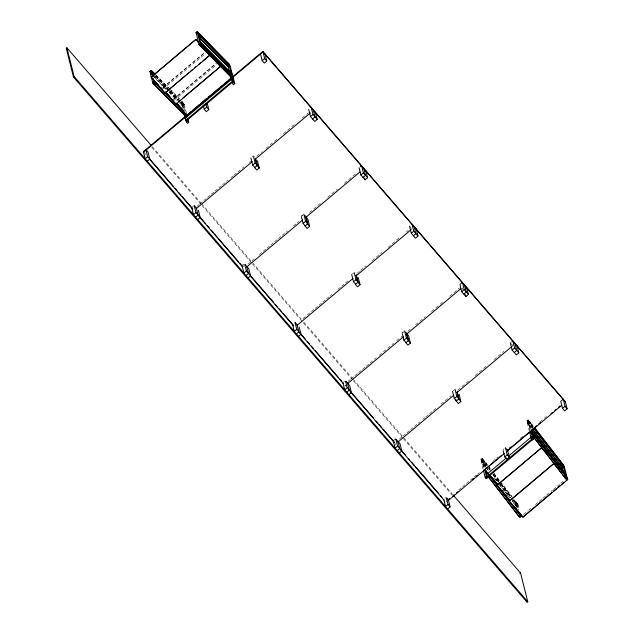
<?xml version="1.0" encoding="UTF-8"?>
<svg xmlns="http://www.w3.org/2000/svg" width="634" height="634" viewBox="0 0 634 634"><rect width="100%" height="100%" fill="white"/><g stroke="black" fill="none" stroke-linecap="round" stroke-linejoin="round"><path stroke-width="0.48" stroke-dasharray="3.17 2.38" d="M162.922 87.46L206.232 51.124M162.993 87.754L204.814 52.677M163.057 89.101L205.622 53.399M173.272 99.253L217.335 62.29M173.351 99.546L215.917 63.844M174.152 100.267L216.725 64.565M182.021 101.686C178.97 103.73 182.671 100.521 183.218 103.231L185.104 110.728M180.579 102.288L180.912 102.66L182.156 101.614L184.225 104.325L186.388 112.876M180.777 102.732L182.156 101.836M180.912 102.882L182.307 101.995M182.917 108.026L181.205 103.215L182.505 102.019M181.356 103.39L182.6 102.343M181.498 103.564L182.846 102.423M181.625 103.73L182.869 102.684M181.736 103.881L182.98 102.835M181.831 104.016L183.171 102.827M181.903 104.127L183.147 103.08L181.974 104.277M183.733 108.295L182.22 104.253L183.464 103.215M182.489 104.61L183.733 103.564M182.703 104.919L183.947 103.873M180.199 103.35L182.291 105.45L183.535 104.404L184.082 105.181L182.838 106.227L177.956 101.313M182.869 105.173L184.114 104.135M182.98 105.371L184.225 104.325M183.028 105.482L184.272 104.436M192.308 207.025L193.552 205.979M252.134 156.852L253.378 155.805L254.955 157.628M196.912 206.304L199.187 204.402M199.948 203.768L202.975 201.224M203.736 200.582L206.771 198.046M207.524 197.404L210.559 194.86M211.32 194.226L214.347 191.682M215.108 191.048L218.136 188.504M218.896 187.87L221.932 185.326M222.685 184.692L225.72 182.148M226.481 181.514L227.994 180.238M231.022 177.694L233.296 175.792M234.057 175.158L237.092 172.614M237.845 171.972L243.908 166.893M249.217 162.439L250.731 161.171M256.794 156.083L262.104 151.629M265.892 148.451L278.017 138.283M283.327 133.829L295.452 123.662M302.275 117.94L308.338 112.852M242.719 265.392L243.963 264.346M248.084 264.037L251.112 261.493M251.872 260.859L254.908 258.315M259.449 254.503L262.484 251.96M263.245 251.326L266.272 248.782M267.033 248.14L270.068 245.604M270.821 244.962L273.856 242.418M274.609 241.784L277.644 239.24M278.405 238.606L281.433 236.062M282.193 235.428L285.221 232.884M285.982 232.25L287.495 230.974M293.566 225.894L296.593 223.35M297.354 222.716L298.868 221.44M309.479 212.541L322.365 201.731M327.675 197.285L337.526 189.019M344.349 183.297L355.722 173.756M352.33 274.102L353.574 273.056M303.044 318.585L314.409 309.051M315.169 308.417L318.197 305.873M318.957 305.239L321.993 302.695M322.746 302.061L325.781 299.517M326.542 298.883L329.569 296.34M330.33 295.698L331.844 294.43M337.906 289.342L340.941 286.798M341.694 286.164L344.73 283.62M345.49 282.986L348.518 280.442M356.855 273.452L359.89 270.908M360.651 270.274L363.678 267.73M364.439 267.088L365.953 265.82M372.015 260.733L381.874 252.467M387.937 247.387L400.062 237.211M406.125 232.123L408.399 230.221M343.533 382.128L344.785 381.082M348.145 381.406L350.42 379.497M351.173 378.863L354.208 376.319M354.969 375.685L357.996 373.141M358.757 372.507L361.784 369.963M362.545 369.329L365.58 366.785M366.333 366.143L369.368 363.607M370.129 362.965L376.192 357.885M379.219 355.341L393.627 343.256M396.654 340.72L401.964 336.266M408.027 331.178L410.301 329.276M415.603 324.822L425.462 316.556M431.524 311.468L443.649 301.301M449.712 296.213L459.571 287.947M453.151 390.837L454.396 389.791M510.949 342.352L512.193 341.314M399.309 439.132L402.344 436.588M403.105 435.954L406.132 433.41M406.893 432.776L409.921 430.232M410.681 429.598L413.717 427.054M414.47 426.42L417.505 423.877M418.258 423.243L419.779 421.967M422.807 419.423L425.081 417.521M425.842 416.887L428.877 414.343M429.63 413.701L432.665 411.165M433.418 410.523L436.454 407.979M441.002 404.167L450.853 395.901M457.677 390.179L469.802 380.012M475.112 375.558L487.998 364.748M494.06 359.668L503.911 351.402M511.892 345.76L514.158 343.858M483.092 469.033L480.738 459.658L482.038 458.548L487.792 465.419M529.382 431.342L526.791 421.031L528.217 420.001L533.242 426.016M480.738 459.658L482.165 458.628M526.791 421.031L528.217 420.001M480.921 459.674L482.339 458.778M526.973 421.047L528.399 420.152M481.095 459.824L482.569 459M527.155 421.198L528.629 420.374M481.325 460.046L482.846 459.278M527.385 421.42L528.899 420.651M483.156 459.61L481.792 460.878L483.671 468.375M529.961 430.692L527.845 422.252L529.208 420.976M487.292 465.023C483.861 456.805 478.718 460.847 486.048 466.061M527.845 422.252L529.168 421.206L533.345 426.389M481.943 460.95L483.187 459.904M527.845 422.22L529.247 421.277M482.046 461.037L483.48 459.975M527.995 422.315L529.533 421.348M485.803 467.052L481.602 461.623L483.409 460.118M531.252 427.649L527.654 422.989L529.461 421.491M482.292 461.298L483.536 460.26M528.098 422.41L529.596 421.634M482.434 461.457L483.821 460.371M528.352 422.672L529.873 421.737M481.602 461.623L482.046 461.996L483.298 460.95L488.093 467.163M527.654 422.989L528.106 423.369L529.35 422.323L532.948 426.983M482.585 461.631L483.829 460.585M528.494 422.83L529.881 421.959M482.736 461.806L483.98 460.759M532.703 428.212L528.788 423.179L530.032 422.133M485.945 465.689L482.918 461.821L484.162 460.775M532.6 427.839L528.978 423.187L530.222 422.149M482.878 461.98L484.122 460.934M528.93 423.354L530.175 422.307M483.037 462.186L484.281 461.14M529.089 423.56L530.333 422.513M483.251 462.226L484.495 461.18M529.303 423.599L530.547 422.553M483.528 462.582L484.772 461.536M529.588 423.956L530.832 422.91M444.981 498.332L446.225 497.286M502.936 449.72L504.181 448.682M458.818 489.868L461.845 487.332M462.606 486.69L465.641 484.146M466.394 483.512L469.429 480.968M470.19 480.334L473.218 477.79M473.978 477.156L477.006 474.612M477.767 473.978L479.28 472.702M492.927 461.259L495.962 458.723M496.715 458.081L498.229 456.813M508.848 447.913L510.362 446.637M520.213 438.371L523.248 435.835M539.922 421.848L548.259 414.85M447.699 500.242L445.837 501.811L445.987 502.405M516.567 507.414L514.943 503.285L516.187 502.239L512.573 497.587M515.085 503.475L516.187 502.239M515.212 503.642L516.33 502.429M515.331 503.8L516.734 502.699L514.317 499.592M515.442 503.951L516.456 502.596M515.537 504.093L516.686 502.913M517.392 507.731L515.688 504.006L516.734 502.699M515.624 504.22L516.781 503.047M515.767 504.442L516.932 502.96M515.814 504.537L516.869 503.182M515.878 504.672L517.13 503.222M515.886 504.719L517.098 503.562M516.242 504.759L517.312 503.475M516.393 504.973L517.487 503.713M516.536 505.179L517.637 503.935M516.647 505.361L517.78 504.133M516.75 505.52L517.891 504.315M516.829 505.663L517.994 504.482M518.129 504.735L516.94 505.94L518.073 504.616M516.377 506.653L517.621 505.607L518.065 505.98L516.821 507.026L512.177 501.217M523.47 514.578L527.948 510.814M528.693 510.188L530.935 508.309M535.413 504.553L538.401 502.049M539.154 501.423L542.141 498.918M542.886 498.292L545.874 495.78M546.619 495.154L552.594 490.145M553.339 489.519L556.327 487.015M557.072 486.389L560.06 483.885M560.813 483.259L565.29 479.494M528.098 419.922L530.159 428.425M482.038 458.548L484.336 467.987M529.168 421.206L530.967 428.711M483.116 459.84L484.915 467.337M529.35 422.323L528.899 421.951L533.099 427.379M483.298 460.95L482.846 460.577L486.444 465.237M155.631 76.342L169.587 90.377M170.284 91.074L180.745 101.598M181.443 102.304L183.535 104.404M155.481 76.413L169.436 90.448M170.134 91.145L178.503 99.57M181.292 102.375L184.082 105.181M153.69 76.682L166.251 89.315M169.04 92.12L177.409 100.537M152.144 75.351L166.092 89.386M168.89 92.192L177.258 100.608M156.392 75.414L168.826 88.023M169.516 88.728L179.874 99.229M155.679 74.963L170.158 89.648M170.847 90.345L179.121 98.738M155.409 75.708L167.828 88.308M170.594 91.106L178.875 99.506M154.458 75.763L168.961 90.472M169.65 91.169L178.63 100.275M154.427 76.001L168.913 90.694M169.603 91.391L178.566 100.481M527.654 421.697L528.978 423.187M481.602 460.324L482.918 461.821M181.372 102.058L183.091 104.269L184.771 110.918M410.032 226.75L411.609 228.581M510.853 343.485L512.431 345.308M152.311 146.692L200.851 202.896M201.501 203.649L301.166 319.045M303.757 322.04L352.298 378.244M352.948 378.997L452.613 494.393M151.692 147.215L201.525 204.917M202.175 205.67L252.007 263.364M252.657 264.116L352.972 380.265M353.621 381.018L402.804 437.967M403.454 438.712L451.994 494.916M241.728 264.243L244.296 267.215M144.021 152.366L145.963 154.609M346.592 386.898L345.015 385.076L345.467 386.875M180.912 102.66L182.22 104.253M532.972 427.118L527.94 421.071L530.293 430.494M488.394 466.196L490.803 469.303M493.823 473.186L499.846 480.952M500.456 481.729L511.907 496.485M487.895 465.792L490.304 468.898M493.91 473.55L499.933 481.301M500.535 482.078L511.971 496.81M486.318 464.968L481.888 459.698L484.004 468.185M488.727 468.066L489.931 469.62M493.545 474.28L500.773 483.591M501.375 484.368L511.02 496.787M513.429 499.885L516.94 504.577L517.938 508.397M493.181 475.009L499.814 483.552M500.416 484.328L511.868 499.085M512.47 499.861L515.688 504.006M492.666 474.597L510.727 497.856M511.329 498.633L514.943 503.285M528.106 423.369L531.704 428.029M488.687 467.94L490.486 470.269M493.49 474.153L500.678 483.465M501.28 484.241L510.869 496.668M513.271 499.774L518.065 505.98M488.846 468.336L490.042 469.889M493.64 474.549L500.234 483.092M500.836 483.869L511.028 497.064M513.421 500.171L517.621 505.607M482.046 461.996L485.644 466.656M486.246 467.432L488.648 470.539M494.639 478.298L498.237 482.957M498.839 483.734L509.625 497.714M512.026 500.812L516.821 507.026M486.397 467.829L488.798 470.935M494.789 478.702L496.588 481.032M499.584 484.907L504.387 491.12M504.981 491.897L506.78 494.227M507.382 495.003L509.181 497.333M182.291 105.45L182.838 106.227M518.184 504.894L519.539 510.275M517.13 503.673L518.707 509.958M462.241 287.844L462.693 289.635M395.426 443.443L395.878 445.234"/><path stroke-width="0.95" d="M154.458 80.653L155.14 83.339L153.896 84.385L152.842 83.165L149.901 71.396L150.646 71.911M155.013 74.02L151.146 70.35L152.739 76.746M195.954 32.817L197.222 31.7L197.943 32.239L229.785 64.937L234.794 83.625L233.55 84.671L232.504 83.45L233.748 82.404L229.04 64.208L198.252 32.968L201.192 44.713L232.567 76.215L200.621 43.865L201.168 44.642L199.948 45.759L198.894 44.538L196.168 32.825M197.222 31.7L200.138 43.5L201.192 44.713M151.019 145.194L66.887 47.78L66.261 48.303L73.473 77.007L527.155 602.3L527.781 601.777L520.569 573.073L453.262 495.146M73.473 77.007L74.091 76.484L66.887 47.78M149.901 71.396L151.169 70.326M149.909 71.507L151.272 70.358M195.969 32.881L197.332 31.732M150.115 71.452L151.36 70.414M150.218 71.531L151.463 70.493M151.542 73.076L152.786 72.03L154.989 74.257M151.669 73.203L152.921 72.165M202.222 46.876L209.68 55.515L164.864 93.095L151.122 76.968L195.93 39.387L198.418 42.264M151.201 77.269L195.93 39.387M152.842 83.165L154.086 82.127L153.182 78.537M198.894 44.538L200.138 43.5M184.954 75.882L164.864 93.095M186.451 74.63L188.694 72.751M190.184 71.499L192.427 69.621M194.662 67.743L196.16 66.491M198.402 64.613L200.637 62.726M202.88 60.848L209.6 55.213M178.828 101.408L180.325 100.148M182.56 98.27L219.903 66.95M220.648 66.324L175.919 104.206L165.355 91.978M226.687 63.955L227.931 62.909M227.115 64.414L228.359 63.368M227.265 64.589L228.509 63.543M227.677 65.104L228.922 64.058M191.024 111.655L143.379 151.613L145.178 158.793L147.667 156.701L145.868 149.529L147.968 151.962L149.767 159.134L147.278 161.218M192.165 110.688L199.338 104.673M200.384 103.802L206.906 98.333M208.42 97.065L210.686 95.163M212.2 93.887L219.055 88.142M220.513 86.913L222.788 85.011M224.285 83.751L226.568 81.841M228.018 80.621L230.348 78.664M232.615 76.762L262.864 51.394L565.322 401.584L567.129 408.764L564.64 410.848L562.54 408.415L560.733 401.243M231.822 77.792L187.014 115.372L176.458 103.144M143.53 152.215L185.12 117.322M186.634 116.054L263.015 51.988L565.473 402.186M232.416 78.584L233.478 81.326L186.174 120.999L185.12 118.257L232.416 78.584L232.94 79.195M185.651 120.389L232.947 80.716M187.799 118.503L188.742 122.251L187.498 123.297L186.451 122.077L187.696 121.031L187.22 119.16M207.239 103.334L208.816 109.611L206.327 111.695L204.227 109.262L206.716 107.178L205.812 103.588M264.964 53.827L266.771 60.999L264.283 63.091L262.183 60.658L264.671 58.566L262.864 51.394M196.207 208.673L252.166 161.733M255.193 159.197L310.406 112.892M194.178 205.464L195.977 212.636L193.489 214.728L191.682 207.548M254.789 167.503L252.689 165.07L255.177 162.978L253.6 156.701M315.375 112.186L317.182 119.366L314.694 121.451L310.494 116.593L312.982 114.5L311.175 107.328M195.589 217.153L198.077 215.069L196.278 207.889L194.701 206.066M255.478 158.238L257.277 165.411L254.63 167.63L256.73 170.063L259.227 167.978L257.42 160.798M312.594 119.018L315.082 116.933L313.275 109.761M197.689 219.586L200.178 217.502L198.379 210.322M301.293 216.257L302.545 215.219M360.342 166.734L361.586 165.688L363.393 172.868L367.593 177.734L365.097 179.818L360.897 174.952L359.098 167.78M246.618 267.041L302.577 220.101M305.604 217.565L360.057 171.893M244.811 264.727L246.388 271.003L243.9 273.088L242.093 265.915M305.2 225.87L303.1 223.437L305.588 221.345L303.789 214.173M360.897 174.952L363.393 172.868M246 275.521L248.488 273.436L246.681 266.256M304.835 215.386L305.889 216.606L307.688 223.778L305.041 225.997L307.141 228.43L309.63 226.338L307.831 219.166L306.785 217.953M362.997 177.385L365.493 175.301L363.686 168.121M248.1 277.954L250.588 275.869L248.782 268.689L247.212 266.866M297.021 325.408L352.987 278.469M356.015 275.933L411.22 229.627M294.992 322.191L296.799 329.371L294.311 331.455L292.504 324.283M355.611 284.23L353.51 281.805L355.999 279.713L354.192 272.541M416.197 228.922L417.996 236.094L415.508 238.186L411.308 233.32L413.796 231.236L411.997 224.056M296.411 333.888L298.899 331.796L297.092 324.624L295.515 322.801M356.292 274.966L358.099 282.146L355.452 284.365L357.552 286.798L360.041 284.706L358.242 277.534M413.408 235.753L415.896 233.669L414.097 226.489M298.511 336.321L300.999 334.229L299.193 327.057M402.114 332.993L403.359 331.947M460.538 283.992L462.408 282.423L464.207 289.595L468.407 294.461L465.919 296.553L461.718 291.688L459.919 284.507M347.432 383.776L403.398 336.836M406.426 334.292L460.878 288.628M345.633 381.454L347.21 387.731L344.714 389.823L342.915 382.643M406.022 342.598L403.921 340.165L406.41 338.081L404.603 330.9M461.718 291.688L464.207 289.595M346.814 392.256L349.31 390.164L347.503 382.991M405.657 332.121L406.703 333.333L408.51 340.513L405.863 342.732L407.963 345.158L410.452 343.073L408.653 335.901L407.599 334.681M463.819 294.121L466.307 292.028L464.508 284.856M348.914 394.689L351.41 392.597L349.603 385.424M394.57 439.964L395.814 438.926L397.613 446.098L405.768 455.418M397.843 442.136L453.809 395.196M456.837 392.66L512.042 346.354M397.613 446.098L395.125 448.19L393.326 441.01M456.425 400.965L454.324 398.532L456.821 396.448L455.014 389.268M517.019 345.657L518.818 352.829L516.33 354.913L512.129 350.055L514.618 347.963L512.819 340.791M397.225 450.615L399.713 448.531L397.914 441.359M459.064 394.261L460.863 401.441L458.374 403.525L456.274 401.092L458.921 398.873L457.114 391.701M514.229 352.488L516.718 350.396L514.919 343.224M399.325 453.048L401.813 450.964L400.014 443.784L396.337 439.528M561.359 400.72L563.222 399.158L565.029 406.331L567.129 408.764M448.103 499.909L449.617 498.641M452.644 496.097L454.15 494.829M456.425 492.927L457.938 491.659M472.306 479.605L473.82 478.337M476.086 476.435L477.6 475.167M531.292 430.129L532.806 428.861M535.072 426.959L536.586 425.691M538.852 423.789L540.366 422.521M550.954 413.637L552.468 412.369M554.734 410.467L556.248 409.199M558.522 407.297L560.028 406.029M489.21 465.792L484.725 469.548L488.457 473.867M490.7 464.54L493.688 462.035M495.186 460.783L497.421 458.897M498.918 457.645L501.161 455.767M507.882 450.132L529.541 431.968M448.254 500.503L504.22 453.564M507.24 451.028L561.692 405.356M446.447 498.189L448.024 504.466L445.536 506.55L443.737 499.378M506.471 448.848L507.525 450.069L509.324 457.241L506.835 459.333L504.735 456.9L507.224 454.808L505.425 447.636M562.54 408.415L565.029 406.331M486.207 474.842L506.479 457.843M508.73 455.949L532.75 435.804L533.281 436.414L533.812 438.538L486.516 478.21L485.993 477.6M447.636 508.983L450.124 506.899L448.325 499.719L446.748 497.896M485.62 470.143L487.506 477.64L486.262 478.686L485.208 477.473L486.452 476.427L484.804 469.865M531.443 430.581L533.559 439.013L532.314 440.059L531.268 438.839L532.512 437.801L530.864 431.239M486.738 476.974L533.289 437.935L533.812 438.538M497.024 485.47L541.761 447.588L496.945 485.169L510.069 500.575M509.26 501.32L553.997 463.438L509.189 501.019L522.931 517.146L567.739 479.566L566.424 477.822M560.995 464.659L562.239 463.613L534.549 427.942M561.138 464.849L562.239 463.613M561.264 465.015L562.382 463.803M561.383 465.174L562.509 463.969M561.819 465.816L563 464.667L562.627 464.128M561.867 465.903L563 464.667M532.449 429.202L562.429 468.019L563.674 466.981L564.117 467.353L534.145 428.536M564.331 475.587L565.576 474.549L566.019 474.921L531.847 430.668M488.228 476.713L518.802 516.314L520.046 515.268L520.49 515.64L510.299 502.445M532.481 435.756L564.854 477.679L566.099 476.641L566.55 477.014L531.332 431.611L566.099 476.641M519.389 512.644L520.062 515.339L518.818 516.377L519.864 517.598L521.116 516.551L520.435 513.865M563.111 464.865L566.114 476.713L564.87 477.751L565.924 478.971L567.168 477.925L564.046 465.847L535.048 428.346M522.931 517.146L551.984 492.42M553.474 491.168L556.462 488.656M557.952 487.403L560.194 485.525M561.692 484.273L563.927 482.395M566.17 480.517L567.668 479.264M519.951 573.596L520.569 573.073M530.087 432.65L530.531 433.03M562.429 468.019L562.873 468.399L532.901 429.583M564.854 477.679L565.298 478.06L555.107 464.865M518.802 516.314L519.246 516.686M152.786 72.03L152.192 71.594L153.333 76.167M199.742 38.056L228.343 66.824M199.591 38.127L228.89 67.6M208.451 54.033L199.377 44.911L231.315 77.261L209.846 55.435M154.236 74.939L152.144 72.831L154.086 75.01M154.593 81.176L158.08 84.679M160.87 87.492L162.264 88.895M165.751 92.398L169.936 96.614M176.918 103.627L179.01 105.735M180.405 107.138L183.892 110.641M174.802 102.843L154.569 82.491L186.507 114.841L176.197 104.245M154.046 82.919L155.441 84.322M198.418 35.282L200.487 37.374M264.671 58.566L266.771 60.999M312.982 114.5L317.182 119.366M413.796 231.236L417.996 236.094M514.618 347.963L518.818 352.829M223.747 68.44L231.204 77.071M215.758 60.872L220.727 66.625M233.748 82.404L234.794 83.625M196.009 39.688L198.497 42.565M536.99 440.598L538.86 442.754M541.832 447.889L546.801 453.643M532.512 437.801L533.559 439.013M566.114 476.713L567.168 477.925M554.068 463.739L559.663 470.214M566.495 478.123L567.739 479.566M255.177 162.978L257.277 165.411M305.588 221.345L307.688 223.778M355.999 279.713L358.099 282.146M406.41 338.081L408.51 340.513M456.821 396.448L458.921 398.873M507.224 454.808L509.324 457.241M206.716 107.178L208.816 109.611M259.227 167.978L257.127 165.545L255.55 159.269M309.63 226.338L307.53 223.913L305.953 217.628M357.941 282.273L360.041 284.706M410.452 343.073L408.351 340.64L406.774 334.364M458.762 399.008L460.863 401.441M177.354 103.968L183.836 111.481M185.659 113.597L186.943 115.071M166.251 92.802L172.733 100.315M151.122 76.968L162.233 89.838M154.086 82.127L155.14 83.339M187.696 121.031L188.742 122.251M185.12 118.257L185.643 118.867M489.622 475.009L494.243 480.358M495.526 481.832L496.802 483.314M489.702 475.302L497.777 484.653M499.505 488.132L506.542 496.279M510.425 502.461L511.741 503.982M512.914 505.338L518.778 512.129M520.054 513.603L522.852 516.845M486.452 476.427L487.506 477.64M520.062 515.339L521.116 516.551M245.112 264.433L246.158 265.654M345.926 381.169L349.08 384.814M147.667 156.701L173.106 186.031M175.047 188.282L176.981 190.525M178.923 192.768L180.856 195.01M182.156 196.508L192.49 208.483M195.977 212.636L205.416 223.445M207.358 225.696L209.299 227.939M211.233 230.182L213.175 232.432M214.466 233.922L217.05 236.918M218.342 238.416L238.376 261.612M239.668 263.11L240.968 264.608M246.388 271.003L273.278 302.022M275.219 304.265L277.153 306.507M279.095 308.75L281.678 311.746M282.97 313.244L293.312 325.218M296.799 329.371L305.588 339.436M307.53 341.678L309.471 343.921M311.405 346.164L313.347 348.415M315.288 350.657L338.548 377.595M339.848 379.092L341.781 381.335M347.21 387.731L373.45 418.004M376.033 420.992L377.975 423.243M379.267 424.74L381.85 427.728M383.142 429.226L394.134 441.946M408.351 458.406L409.643 459.904M411.585 462.154L414.168 465.142M415.46 466.64L438.728 493.577M440.662 495.82L441.953 497.318M448.024 504.466L450.124 506.899M149.347 158.944L192.641 209.085M199.108 216.566L242.41 266.7M250.161 275.679L293.463 325.813M299.922 333.294L343.224 383.427M350.982 392.406L394.285 442.548M400.743 450.029L444.046 500.163M74.091 76.484L527.781 601.777M533.701 428.156L563.674 466.981M531.403 430.296L565.576 474.549M532.932 436.137L541.919 447.778M543.124 449.332L553.91 463.311M495.986 482.498L497.785 484.828M508.579 498.799L509.776 500.353M491.342 476.681L497.936 485.224M502.136 490.661L509.926 500.749M513.524 505.409L519.523 513.175M488.117 473.717L485.272 470.238L520.046 515.268M489.321 475.27L497.111 485.367M498.308 486.92L509.102 500.892M488.077 476.316L518.652 515.91M150.9 73.877L151.447 74.653M152.802 81.445L153.349 82.222M562.168 466.989L563.523 472.37M510.322 342.875L512.129 350.055M529.62 432.277L531.268 438.839M466.608 287.289L468.407 294.461M465.467 294.755L465.919 296.553M503.158 450.623L504.735 456.9M485.787 476.816L486.262 478.686M483.33 469.968L485.208 477.473M457.185 392.731L458.541 398.112M455.822 399.301L456.274 401.092M452.525 391.36L454.324 398.532M409.509 226.148L411.308 233.32M365.786 170.554L367.593 177.734M364.653 178.027L365.097 179.818M402.344 333.888L403.921 340.165M356.142 275.101L357.719 281.377M351.704 274.625L353.51 281.805M308.687 109.413L310.494 116.593M260.376 53.478L262.183 60.658M301.522 217.153L303.1 223.437M228.264 66.586L229.674 72.205M230.618 75.953L231.798 80.637M250.89 157.89L252.689 165.07M204.909 100.006L205.361 101.797M202.42 102.09L202.872 103.881M203.324 105.68L204.227 109.262M186.856 114.746L187.331 116.624M185.81 113.541L186.753 117.29M184.565 114.58L186.451 122.077M229.587 65.778L198.196 34.204L230.134 66.554L229.587 65.778M231.489 73.346L200.098 41.773L232.036 74.123L231.489 73.346M184.716 115.111L153.325 83.537L185.263 115.887L184.716 115.111"/></g></svg>
